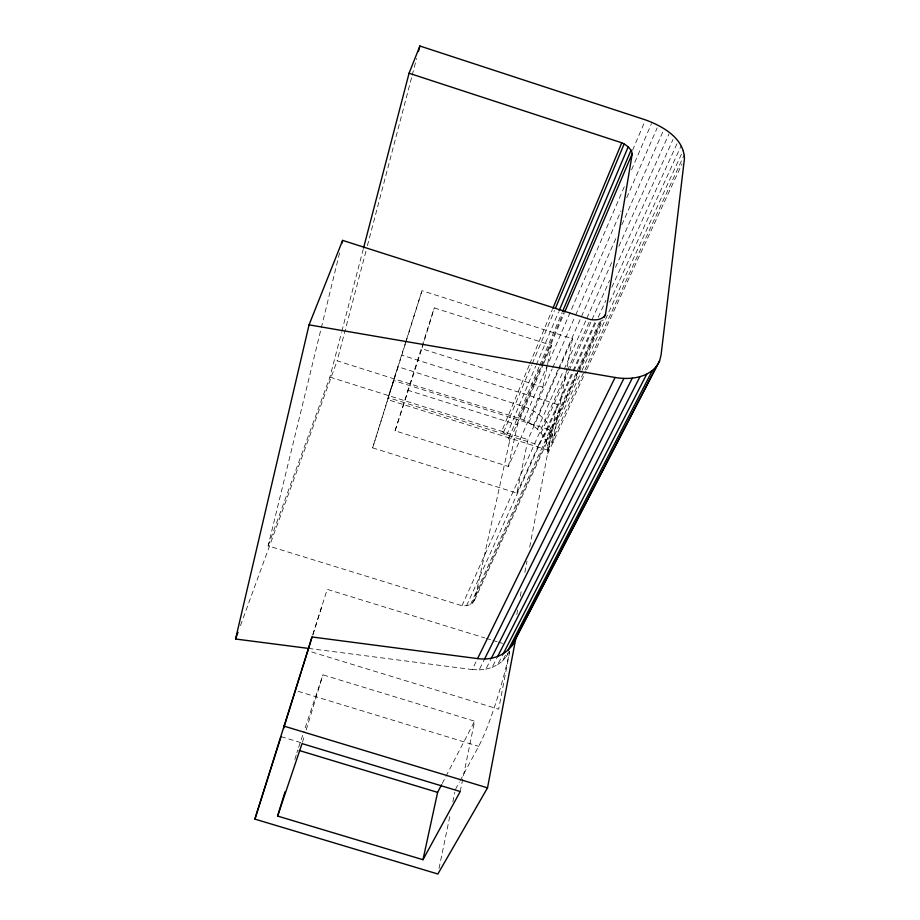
<?xml version="1.0" encoding="UTF-8"?>
<svg xmlns="http://www.w3.org/2000/svg" width="920" height="920" viewBox="0 0 920 920"><rect width="100%" height="100%" fill="white"/><g stroke="black" fill="none" stroke-linecap="round" stroke-linejoin="round"><path stroke-width="0.69" stroke-dasharray="4.6 3.45" d="M365.941 251.263L337.145 360.835L518.558 418.186C533.807 422.981 549.803 436.839 547.457 454.284L586.017 371.082M566.892 368.253L552.805 442.75C555.082 425.166 538.867 411.343 523.526 406.502L397.854 366.712L394.07 378.833M567.157 366.85L572.481 338.732L421.992 290.674L406.479 339.56M509.691 651.567L498.663 709.205L307.74 650.762M516.775 614.571L517.856 608.948M520.271 596.286L521.617 589.26M524.848 572.389L527.01 561.142M529.702 547.078L557.025 404.328L401.614 355.074M460.218 791.522L474.605 721.176L322.92 674.843L304.485 729.905M542.88 387.182L551.448 345.287L434.263 307.912L395.059 430.824L508.426 466.463L542.88 387.182L421.866 348.772L434.263 307.912M439.012 868.457L450.225 814.395M452.824 801.918L454.836 792.223M548.987 429.594L393.61 380.489L372.634 447.856L516.879 493.085L527.976 439.61L572.481 338.732M508.426 466.463L517.466 424.844L543.087 364.849M339.572 252.942L268.123 545.87L461.989 605.716C466.796 606.337 472.282 604.842 474.57 600.185L509.565 441.381L541.098 367.436M268.123 545.87L329.912 377.096L341.481 332.695M341.837 331.303L363.17 249.446M367.391 245.72L411.872 76.509M412.229 75.129L416.61 58.477M302.473 742.221L304.554 735.344M306.222 729.847L322.92 674.843M294.872 759.471L296.516 754.078M296.93 752.732L297.747 750.041M405.352 343.919L372.634 447.856M405.777 342.562L421.992 290.674M312.938 634.547L321.988 605.889M312.742 634.995L327.233 589.352L484.748 637.928M406.042 340.917L387.492 399.556L548.228 450.248A63.951 7.567 -72.7 0 0 538.614 445.038L388.32 397.635M389.275 393.944L393.61 380.489M395.059 430.824L421.866 348.772M298.643 747.35L304.037 731.239M240.465 625.577L337.145 360.835M529.23 365.183L501.687 431.365C505.643 433.274 509.174 436.804 509.565 441.381M529.77 363.86L552.356 309.58M503.55 432.365L531.76 364.906M532.312 363.572L554.438 310.661M506.724 434.976L535.693 366.252M536.256 364.929L558.543 312.064M508.806 438.104L539.085 366.781M539.649 365.459L562.074 312.627M518.558 418.186L540.396 366.873M540.948 365.562L563.431 312.731M632.569 150.282L644.38 122.544M541.661 366.114L564.167 313.306M543.651 363.549L551.448 345.287M523.779 420.164L625.335 184.322M631.58 169.82L651.452 123.671M528.747 422.705L552.172 368.92M552.747 367.609L575.115 316.25M575.69 314.939L621.011 210.921M626.738 197.754L657.144 127.972M533.335 425.753L558.153 369.414M558.739 368.103L616.664 236.612M621.885 224.779L663.596 130.111M537.452 429.237L563.58 370.565M564.155 369.253L586.281 319.585M586.856 318.274L613.053 259.452M618.872 246.376L668.943 133.963M461.989 605.716L566.87 371.806M567.456 370.495L589.72 320.839M540.983 433.078L568.514 371.853M569.101 370.553L591.41 320.93M591.997 319.619L609.615 280.45M615.491 267.386L673.037 139.415M516.879 493.085L538.614 445.038M466.566 605.751L572.355 372.128M572.953 370.829L594.826 322.541M543.846 437.184L595.861 322.529M598.23 317.308L605.923 300.346M611.846 287.305L678.132 141.174M470.591 604.394L599.69 321.413M545.974 441.462L578.68 369.921M579.278 368.609L601.921 319.067M609.672 302.116L681.191 145.659M472.247 603.244L577.783 372.473M578.37 371.174L601.622 320.321M474.57 600.185L578.53 373.324M579.128 372.025L603.025 319.872M547.308 445.809L581.394 371.691M581.992 370.392L683.295 150.132M547.814 450.121L684.388 154.514M586.615 369.782L682.03 163.886M308.487 648.416L472.247 669.553L476.997 659.824M472.247 669.553L479.171 669.909L484.598 658.984M479.171 669.909L485.852 669.196L491.349 658.271M485.852 669.196L492.085 667.425L497.639 656.512M492.085 667.425L497.674 664.665L503.274 653.752M497.674 664.665L502.458 661.008L505.597 654.948M502.458 661.008L506.299 656.581L508.817 651.716M442.232 783.472L474.605 721.176M455.411 789.452L459.39 782.057M460.058 780.827L478.653 746.327A73.588 9.602 -73.8 0 0 509.714 651.164M506.299 656.581L507.978 653.533M281.048 736.621L301.645 742.865M298.126 691.334L478.653 746.327M486.116 638.342L491.591 640.032M492.97 640.458L497.076 641.723M498.444 642.148L502.55 643.413M407.468 390.103L517.466 424.844M329.912 377.096L527.976 439.61"/><path stroke-width="1.38" d="M604.221 317.262L605.418 314.651L632.281 153.548C631.062 148.327 626.359 144.98 621.77 142.796L409.066 73.232L363.526 248.055M409.066 73.232L419.888 46L645.495 119.899C662.584 126.097 683.997 138.172 684.445 158.677L661.066 355.028L659.594 360.881L514.763 640.55C508.772 654.706 492.039 660.709 477.595 658.605L312.041 636.973L254.886 819.11L437.862 874L487.519 787.853L516.178 636.375M285.016 791.809L277.621 816.063L422.981 859.706L437.609 792.373L441.577 784.748M312.041 636.973L308.487 648.416L235.554 639.009L309.062 324.852L342.631 240.384L590.306 319.539C595.677 320.344 602.462 320.01 605.418 314.651M341.952 243.179L342.631 240.384M418.428 51.543L419.888 46M514.763 640.55L516.108 636.088M283.578 728.479L301.139 672.106M301.53 670.852L308.637 648.232M254.886 819.11L281.048 736.621M277.621 816.063L302.047 743.601L460.218 791.522L422.981 859.706M235.554 639.009L238.015 632.293M552.909 308.257L621.77 142.796M555.542 308.016L624.128 143.968M559.107 310.741L628.199 146.866M562.637 311.316L631.039 150.19M564.73 311.983L632.281 153.548M477.595 658.605L615.089 377.476C631.085 380.305 652.199 377.499 659.594 360.881M484.598 658.984L623.898 378.419M491.349 658.271L632.27 378.166M497.639 656.512L639.952 376.74M503.274 653.752L646.702 374.198M508.093 650.095L652.314 370.622M511.968 645.644L656.65 366.125M309.062 324.852L615.089 377.476M299.115 750.456L437.609 792.373M283.762 726.041L487.519 787.853"/></g></svg>
